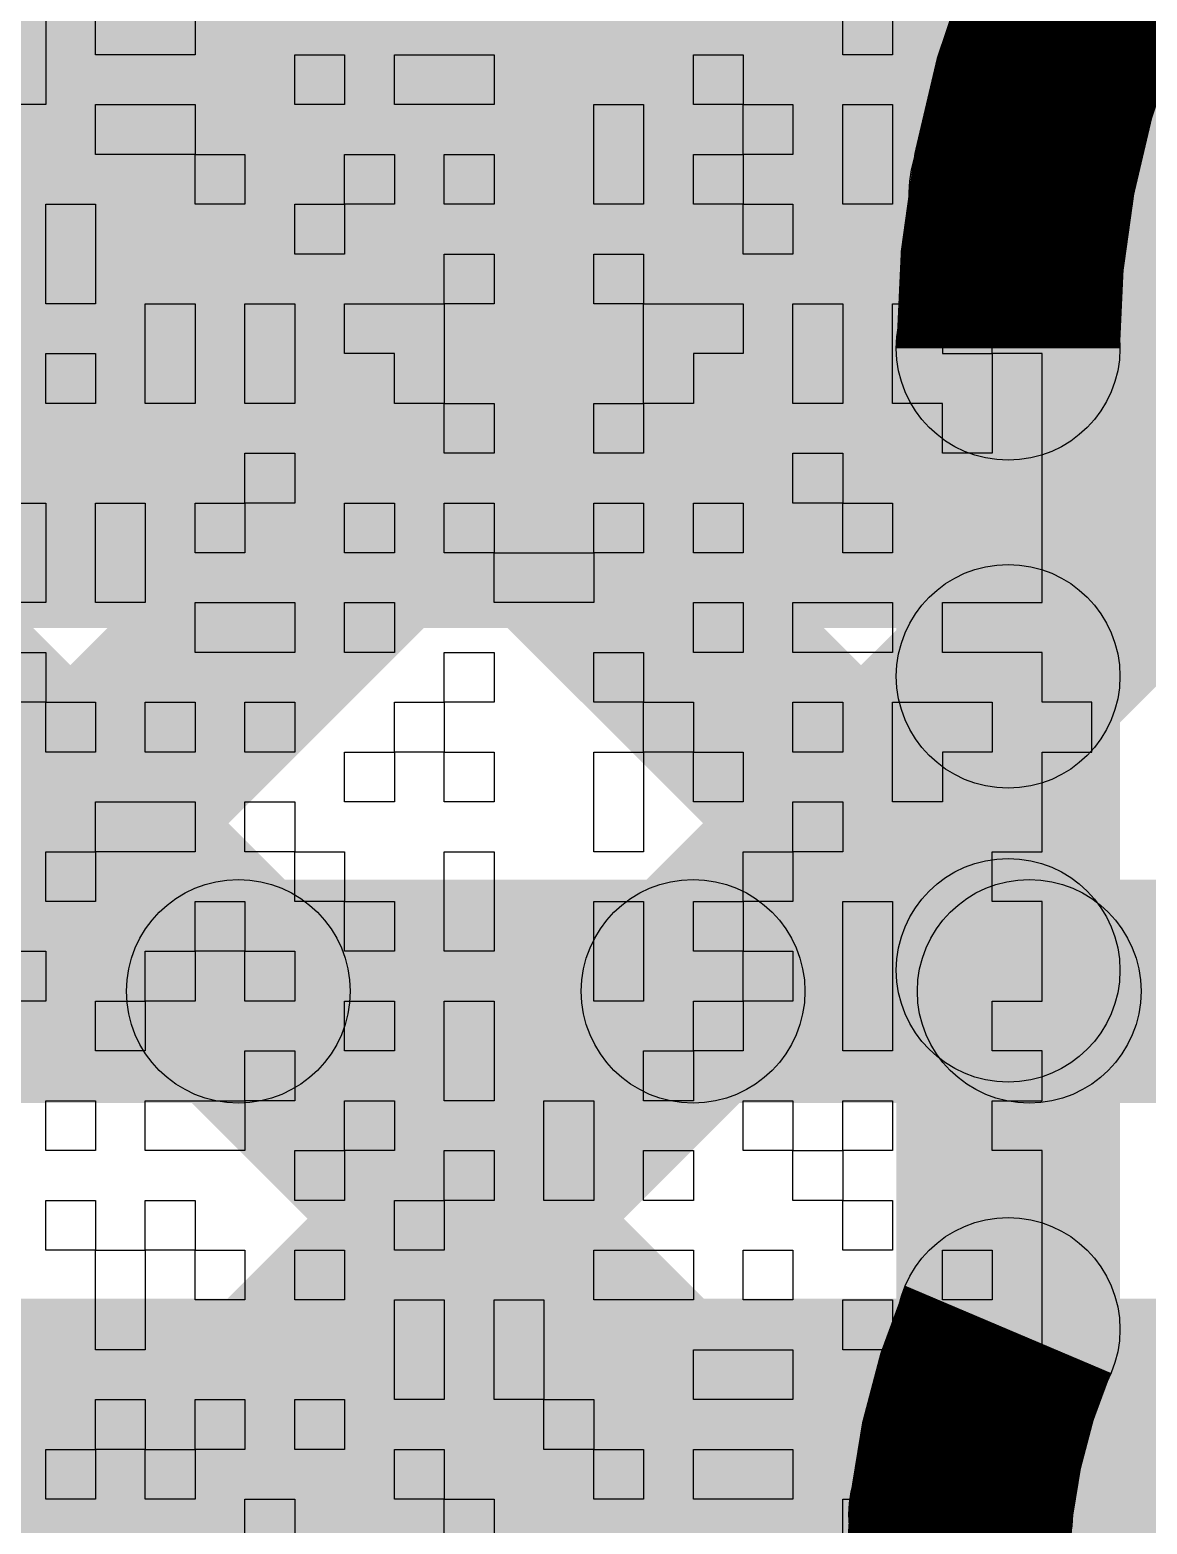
# Model space of a CAD drawing. Header units: millimetres. Extents: x 3.07 to 5.81, y 1.29 to 3.84.
# Drawn here: x 5.019 to 5.059, y 2.5629 to 2.6164 of the extents above; entities that cross this region are included whole.
import ezdxf

# ---------------------------------------------------------------- set-up
doc = ezdxf.new("R2010")
doc.units = ezdxf.units.MM
doc.header["$MEASUREMENT"] = 0
for name, color, linetype in [('BottomLayer', 5, 'Continuous'), ('BottomOverlay', 54, 'Continuous'), ('TopLayer', 1, 'Continuous')]:
    doc.layers.add(name, color=color, linetype=linetype)

msp = doc.modelspace()

# ---------------------------------------------------------------- hatches: boundary and pattern name
at = {"layer": 'BottomLayer'}
for points in [[(4.727172, 2.93221), (4.732828, 2.937866), (5.057289, 2.613406), (5.051632, 2.607749)], [(4.727172, 2.903925), (4.732828, 2.909582), (5.056828, 2.585582), (5.051172, 2.579925)], [(4.727172, 2.875641), (4.732828, 2.881298), (5.055656, 2.558471), (5.049999, 2.552814)], [(4.732828, 2.323008), (4.727172, 2.328665), (5.263335, 2.864828), (5.268992, 2.859172)], [(4.732828, 2.294724), (4.727172, 2.30038), (5.29162, 2.864828), (5.297276, 2.859172)], [(4.727172, 2.847357), (4.732828, 2.853014), (5.602074, 1.983768), (5.596417, 1.978111)], [(5.058, 2.569907), (5.05, 2.569907), (5.05, 2.605), (5.058, 2.605)], [(4.732828, 2.266439), (4.727172, 2.272096), (5.051172, 2.596096), (5.056828, 2.590439)], [(4.732828, 2.238155), (4.727172, 2.243812), (5.049476, 2.566116), (5.055132, 2.560459)]]:
    msp.add_hatch(color=5, dxfattribs=at).paths.add_polyline_path(points)
h = msp.add_hatch(color=5, dxfattribs=at)
edge = h.paths.add_edge_path()
edge.add_arc((5.054461, 2.610577), 0.004, 0, 360)
h = msp.add_hatch(color=5, dxfattribs=at)
edge = h.paths.add_edge_path()
edge.add_arc((5.054, 2.605), 0.004, 0, 360)
h = msp.add_hatch(color=5, dxfattribs=at)
edge = h.paths.add_edge_path()
edge.add_arc((5.054, 2.605), 0.004, 0, 360)
h = msp.add_hatch(color=5, dxfattribs=at)
edge = h.paths.add_edge_path()
edge.add_arc((5.054, 2.593268), 0.004, 0, 360)
h = msp.add_hatch(color=5, dxfattribs=at)
edge = h.paths.add_edge_path()
edge.add_arc((5.054, 2.582754), 0.004, 0, 360)
h = msp.add_hatch(color=5, dxfattribs=at)
edge = h.paths.add_edge_path()
edge.add_arc((5.054, 2.569907), 0.004, 0, 360)
h = msp.add_hatch(color=5, dxfattribs=at)
edge = h.paths.add_edge_path()
edge.add_arc((5.054, 2.569907), 0.004, 0, 360)
h = msp.add_hatch(color=5, dxfattribs=at)
edge = h.paths.add_edge_path()
edge.add_arc((5.052304, 2.563287), 0.004, 0, 360)
at = {"layer": 'TopLayer'}
for points in [[(4.830926, 2.828455), (4.836583, 2.834112), (5.085321, 2.585374), (5.079664, 2.579717)], [(4.819172, 2.811925), (4.824828, 2.817582), (5.057582, 2.584828), (5.051925, 2.579172)], [(4.819172, 2.783641), (4.824828, 2.789298), (5.029298, 2.584828), (5.023641, 2.579172)], [(4.988992, 2.579172), (4.983335, 2.584828), (5.171595, 2.773088), (5.177252, 2.767431)], [(5.017276, 2.579172), (5.01162, 2.584828), (5.199879, 2.773088), (5.205536, 2.767431)], [(5.045561, 2.579172), (5.039904, 2.584828), (5.124802, 2.669726), (5.130458, 2.664069)], [(4.973, 2.595), (5.195, 2.595), (5.195, 2.634), (4.973, 2.634)], [(4.627286, 2.578), (4.627286, 2.586), (5.066093, 2.586), (5.066093, 2.578)], [(4.627286, 2.551), (4.627286, 2.571), (5.075, 2.571), (5.075, 2.551)]]:
    msp.add_hatch(color=1, dxfattribs=at).paths.add_polyline_path(points)
h = msp.add_hatch(color=1, dxfattribs=at)
edge = h.paths.add_edge_path()
edge.add_arc((5.026469, 2.582), 0.004, 0, 360)
h = msp.add_hatch(color=1, dxfattribs=at)
edge = h.paths.add_edge_path()
edge.add_arc((5.042732, 2.582), 0.004, 0, 360)
h = msp.add_hatch(color=1, dxfattribs=at)
edge = h.paths.add_edge_path()
edge.add_arc((5.054754, 2.582), 0.004, 0, 360)

# ---------------------------------------------------------------- linework, layer by layer
at = {"layer": 'BottomLayer', "const_width": 0.008}
for points in [[(5.054, 2.605, -0.414214), (5.088, 2.639)], [(5.097811, 2.561, -1.223773), (5.054, 2.569907)]]:
    msp.add_lwpolyline(points, format="xyb", dxfattribs=at)
at = {"layer": 'BottomLayer'}
for centre in [(5.054461, 2.610577), (5.054, 2.605), (5.054, 2.605), (5.054, 2.593268), (5.054, 2.582754), (5.054, 2.569907), (5.054, 2.569907), (5.052304, 2.563287)]:
    msp.add_circle(centre, 0.004, dxfattribs=at)
at = {"layer": 'BottomOverlay'}
for p, q in [((5.019579, 2.617284), (5.019579, 2.615502)), ((5.021361, 2.615502), (5.021361, 2.617284)), ((5.024924, 2.617284), (5.024924, 2.615502)), ((5.048087, 2.615502), (5.048087, 2.617284)), ((5.049868, 2.617284), (5.049868, 2.615502)), ((5.055213, 2.615502), (5.055213, 2.617284)), ((5.019579, 2.615502), (5.019579, 2.61372)), ((5.024924, 2.615502), (5.021361, 2.615502)), ((5.028487, 2.61372), (5.028487, 2.615502)), ((5.028487, 2.615502), (5.030269, 2.615502)), ((5.030269, 2.615502), (5.030269, 2.61372)), ((5.032051, 2.61372), (5.032051, 2.615502)), ((5.032051, 2.615502), (5.035614, 2.615502)), ((5.035614, 2.615502), (5.035614, 2.61372)), ((5.042741, 2.61372), (5.042741, 2.615502)), ((5.042741, 2.615502), (5.044523, 2.615502)), ((5.044523, 2.615502), (5.044523, 2.61372)), ((5.049868, 2.615502), (5.048087, 2.615502)), ((5.05165, 2.61372), (5.05165, 2.615502)), ((5.05165, 2.615502), (5.053432, 2.615502)), ((5.053432, 2.615502), (5.053432, 2.61372)), ((5.055213, 2.61372), (5.055213, 2.615502)), ((5.019579, 2.61372), (5.017797, 2.61372)), ((5.021361, 2.611938), (5.021361, 2.61372)), ((5.021361, 2.61372), (5.024924, 2.61372)), ((5.024924, 2.61372), (5.024924, 2.611938)), ((5.030269, 2.61372), (5.028487, 2.61372)), ((5.035614, 2.61372), (5.032051, 2.61372)), ((5.039178, 2.611938), (5.039178, 2.61372)), ((5.039178, 2.61372), (5.04096, 2.61372)), ((5.04096, 2.61372), (5.04096, 2.611938)), ((5.044523, 2.61372), (5.042741, 2.61372)), ((5.044523, 2.611938), (5.044523, 2.61372)), ((5.044523, 2.61372), (5.046305, 2.61372)), ((5.046305, 2.61372), (5.046305, 2.611938)), ((5.048087, 2.611938), (5.048087, 2.61372)), ((5.048087, 2.61372), (5.049868, 2.61372)), ((5.049868, 2.61372), (5.049868, 2.611938)), ((5.053432, 2.61372), (5.05165, 2.61372)), ((5.055213, 2.611938), (5.055213, 2.61372)), ((5.024924, 2.611938), (5.021361, 2.611938)), ((5.024924, 2.610157), (5.024924, 2.611938)), ((5.024924, 2.611938), (5.026706, 2.611938)), ((5.026706, 2.611938), (5.026706, 2.610157)), ((5.030269, 2.610157), (5.030269, 2.611938)), ((5.030269, 2.611938), (5.032051, 2.611938)), ((5.032051, 2.611938), (5.032051, 2.610157)), ((5.033833, 2.610157), (5.033833, 2.611938)), ((5.033833, 2.611938), (5.035614, 2.611938)), ((5.035614, 2.611938), (5.035614, 2.610157)), ((5.039178, 2.610157), (5.039178, 2.611938)), ((5.04096, 2.611938), (5.04096, 2.610157)), ((5.042741, 2.610157), (5.042741, 2.611938)), ((5.042741, 2.611938), (5.044523, 2.611938)), ((5.046305, 2.611938), (5.044523, 2.611938)), ((5.044523, 2.611938), (5.044523, 2.610157)), ((5.048087, 2.610157), (5.048087, 2.611938)), ((5.049868, 2.611938), (5.049868, 2.610157)), ((5.055213, 2.610157), (5.055213, 2.611938)), ((5.019579, 2.608375), (5.019579, 2.610157)), ((5.019579, 2.610157), (5.021361, 2.610157)), ((5.021361, 2.610157), (5.021361, 2.608375)), ((5.026706, 2.610157), (5.024924, 2.610157)), ((5.028487, 2.608375), (5.028487, 2.610157)), ((5.028487, 2.610157), (5.030269, 2.610157)), ((5.032051, 2.610157), (5.030269, 2.610157)), ((5.030269, 2.610157), (5.030269, 2.608375)), ((5.035614, 2.610157), (5.033833, 2.610157)), ((5.04096, 2.610157), (5.039178, 2.610157)), ((5.044523, 2.610157), (5.042741, 2.610157)), ((5.044523, 2.608375), (5.044523, 2.610157)), ((5.044523, 2.610157), (5.046305, 2.610157)), ((5.046305, 2.610157), (5.046305, 2.608375)), ((5.049868, 2.610157), (5.048087, 2.610157)), ((5.055213, 2.608375), (5.055213, 2.610157)), ((5.019579, 2.606593), (5.019579, 2.608375)), ((5.021361, 2.608375), (5.021361, 2.606593)), ((5.030269, 2.608375), (5.028487, 2.608375)), ((5.033833, 2.606593), (5.033833, 2.608375)), ((5.033833, 2.608375), (5.035614, 2.608375)), ((5.035614, 2.608375), (5.035614, 2.606593)), ((5.039178, 2.606593), (5.039178, 2.608375)), ((5.039178, 2.608375), (5.04096, 2.608375)), ((5.04096, 2.608375), (5.04096, 2.606593)), ((5.046305, 2.608375), (5.044523, 2.608375)), ((5.055213, 2.606593), (5.055213, 2.608375)), ((5.021361, 2.606593), (5.019579, 2.606593)), ((5.023142, 2.604811), (5.023142, 2.606593)), ((5.023142, 2.606593), (5.024924, 2.606593)), ((5.024924, 2.606593), (5.024924, 2.604811)), ((5.026706, 2.604811), (5.026706, 2.606593)), ((5.026706, 2.606593), (5.028487, 2.606593)), ((5.028487, 2.606593), (5.028487, 2.604811)), ((5.030269, 2.604811), (5.030269, 2.606593)), ((5.030269, 2.606593), (5.033833, 2.606593)), ((5.035614, 2.606593), (5.033833, 2.606593)), ((5.033833, 2.606593), (5.033833, 2.604811)), ((5.04096, 2.606593), (5.039178, 2.606593)), ((5.04096, 2.604811), (5.04096, 2.606593)), ((5.04096, 2.606593), (5.044523, 2.606593)), ((5.044523, 2.606593), (5.044523, 2.604811)), ((5.046305, 2.604811), (5.046305, 2.606593)), ((5.046305, 2.606593), (5.048087, 2.606593)), ((5.048087, 2.606593), (5.048087, 2.604811)), ((5.049868, 2.604811), (5.049868, 2.606593)), ((5.049868, 2.606593), (5.05165, 2.606593)), ((5.05165, 2.606593), (5.05165, 2.604811)), ((5.053432, 2.604811), (5.053432, 2.606593)), ((5.053432, 2.606593), (5.055213, 2.606593)), ((5.019579, 2.60303), (5.019579, 2.604811)), ((5.019579, 2.604811), (5.021361, 2.604811)), ((5.021361, 2.604811), (5.021361, 2.60303)), ((5.023142, 2.60303), (5.023142, 2.604811)), ((5.024924, 2.604811), (5.024924, 2.60303)), ((5.026706, 2.60303), (5.026706, 2.604811)), ((5.028487, 2.604811), (5.028487, 2.60303)), ((5.032051, 2.604811), (5.030269, 2.604811)), ((5.032051, 2.60303), (5.032051, 2.604811)), ((5.033833, 2.604811), (5.033833, 2.60303)), ((5.04096, 2.60303), (5.04096, 2.604811)), ((5.044523, 2.604811), (5.042741, 2.604811)), ((5.042741, 2.604811), (5.042741, 2.60303)), ((5.046305, 2.60303), (5.046305, 2.604811)), ((5.048087, 2.604811), (5.048087, 2.60303)), ((5.049868, 2.60303), (5.049868, 2.604811)), ((5.05165, 2.604811), (5.053432, 2.604811)), ((5.055213, 2.604811), (5.053432, 2.604811)), ((5.053432, 2.604811), (5.053432, 2.60303)), ((5.055213, 2.60303), (5.055213, 2.604811)), ((5.021361, 2.60303), (5.019579, 2.60303)), ((5.024924, 2.60303), (5.023142, 2.60303)), ((5.028487, 2.60303), (5.026706, 2.60303)), ((5.033833, 2.60303), (5.032051, 2.60303)), ((5.033833, 2.601248), (5.033833, 2.60303)), ((5.033833, 2.60303), (5.035614, 2.60303)), ((5.035614, 2.60303), (5.035614, 2.601248)), ((5.039178, 2.601248), (5.039178, 2.60303)), ((5.039178, 2.60303), (5.04096, 2.60303)), ((5.042741, 2.60303), (5.04096, 2.60303)), ((5.04096, 2.60303), (5.04096, 2.601248)), ((5.048087, 2.60303), (5.046305, 2.60303)), ((5.05165, 2.60303), (5.049868, 2.60303)), ((5.05165, 2.601248), (5.05165, 2.60303)), ((5.053432, 2.60303), (5.053432, 2.601248)), ((5.055213, 2.601248), (5.055213, 2.60303)), ((5.026706, 2.599466), (5.026706, 2.601248)), ((5.026706, 2.601248), (5.028487, 2.601248)), ((5.028487, 2.601248), (5.028487, 2.599466)), ((5.035614, 2.601248), (5.033833, 2.601248)), ((5.04096, 2.601248), (5.039178, 2.601248)), ((5.046305, 2.599466), (5.046305, 2.601248)), ((5.046305, 2.601248), (5.048087, 2.601248)), ((5.048087, 2.601248), (5.048087, 2.599466)), ((5.053432, 2.601248), (5.05165, 2.601248)), ((5.055213, 2.599466), (5.055213, 2.601248)), ((5.017797, 2.599466), (5.019579, 2.599466)), ((5.019579, 2.599466), (5.019579, 2.597684)), ((5.021361, 2.597684), (5.021361, 2.599466)), ((5.021361, 2.599466), (5.023142, 2.599466)), ((5.023142, 2.599466), (5.023142, 2.597684)), ((5.024924, 2.597684), (5.024924, 2.599466)), ((5.024924, 2.599466), (5.026706, 2.599466)), ((5.028487, 2.599466), (5.026706, 2.599466)), ((5.026706, 2.599466), (5.026706, 2.597684)), ((5.030269, 2.597684), (5.030269, 2.599466)), ((5.030269, 2.599466), (5.032051, 2.599466)), ((5.032051, 2.599466), (5.032051, 2.597684)), ((5.033833, 2.597684), (5.033833, 2.599466)), ((5.033833, 2.599466), (5.035614, 2.599466)), ((5.035614, 2.599466), (5.035614, 2.597684)), ((5.039178, 2.597684), (5.039178, 2.599466)), ((5.039178, 2.599466), (5.04096, 2.599466)), ((5.04096, 2.599466), (5.04096, 2.597684)), ((5.042741, 2.597684), (5.042741, 2.599466)), ((5.042741, 2.599466), (5.044523, 2.599466)), ((5.044523, 2.599466), (5.044523, 2.597684)), ((5.048087, 2.599466), (5.046305, 2.599466)), ((5.048087, 2.597684), (5.048087, 2.599466)), ((5.048087, 2.599466), (5.049868, 2.599466)), ((5.049868, 2.599466), (5.049868, 2.597684)), ((5.055213, 2.597684), (5.055213, 2.599466)), ((5.019579, 2.597684), (5.019579, 2.595903)), ((5.021361, 2.595903), (5.021361, 2.597684)), ((5.023142, 2.597684), (5.023142, 2.595903)), ((5.026706, 2.597684), (5.024924, 2.597684)), ((5.032051, 2.597684), (5.030269, 2.597684)), ((5.035614, 2.597684), (5.033833, 2.597684)), ((5.035614, 2.595903), (5.035614, 2.597684)), ((5.035614, 2.597684), (5.039178, 2.597684)), ((5.04096, 2.597684), (5.039178, 2.597684)), ((5.039178, 2.597684), (5.039178, 2.595903)), ((5.044523, 2.597684), (5.042741, 2.597684)), ((5.049868, 2.597684), (5.048087, 2.597684)), ((5.055213, 2.595903), (5.055213, 2.597684)), ((5.019579, 2.595903), (5.017797, 2.595903)), ((5.023142, 2.595903), (5.021361, 2.595903)), ((5.024924, 2.594121), (5.024924, 2.595903)), ((5.024924, 2.595903), (5.028487, 2.595903)), ((5.028487, 2.595903), (5.028487, 2.594121)), ((5.030269, 2.594121), (5.030269, 2.595903)), ((5.030269, 2.595903), (5.032051, 2.595903)), ((5.032051, 2.595903), (5.032051, 2.594121)), ((5.039178, 2.595903), (5.035614, 2.595903)), ((5.042741, 2.594121), (5.042741, 2.595903)), ((5.042741, 2.595903), (5.044523, 2.595903)), ((5.044523, 2.595903), (5.044523, 2.594121)), ((5.046305, 2.594121), (5.046305, 2.595903)), ((5.046305, 2.595903), (5.049868, 2.595903)), ((5.049868, 2.595903), (5.049868, 2.594121)), ((5.05165, 2.594121), (5.05165, 2.595903)), ((5.05165, 2.595903), (5.055213, 2.595903)), ((5.017797, 2.594121), (5.019579, 2.594121)), ((5.019579, 2.594121), (5.019579, 2.592339)), ((5.028487, 2.594121), (5.024924, 2.594121)), ((5.032051, 2.594121), (5.030269, 2.594121)), ((5.033833, 2.592339), (5.033833, 2.594121)), ((5.033833, 2.594121), (5.035614, 2.594121)), ((5.035614, 2.594121), (5.035614, 2.592339)), ((5.039178, 2.592339), (5.039178, 2.594121)), ((5.039178, 2.594121), (5.04096, 2.594121)), ((5.04096, 2.594121), (5.04096, 2.592339)), ((5.044523, 2.594121), (5.042741, 2.594121)), ((5.049868, 2.594121), (5.046305, 2.594121)), ((5.055213, 2.594121), (5.05165, 2.594121)), ((5.055213, 2.592339), (5.055213, 2.594121)), ((5.019579, 2.592339), (5.017797, 2.592339)), ((5.019579, 2.590558), (5.019579, 2.592339)), ((5.019579, 2.592339), (5.021361, 2.592339)), ((5.021361, 2.592339), (5.021361, 2.590558)), ((5.023142, 2.590558), (5.023142, 2.592339)), ((5.023142, 2.592339), (5.024924, 2.592339)), ((5.024924, 2.592339), (5.024924, 2.590558)), ((5.026706, 2.590558), (5.026706, 2.592339)), ((5.026706, 2.592339), (5.028487, 2.592339)), ((5.028487, 2.592339), (5.028487, 2.590558)), ((5.032051, 2.590558), (5.032051, 2.592339)), ((5.032051, 2.592339), (5.033833, 2.592339)), ((5.035614, 2.592339), (5.033833, 2.592339)), ((5.033833, 2.592339), (5.033833, 2.590558)), ((5.04096, 2.592339), (5.039178, 2.592339)), ((5.04096, 2.590558), (5.04096, 2.592339)), ((5.04096, 2.592339), (5.042741, 2.592339)), ((5.042741, 2.592339), (5.042741, 2.590558)), ((5.046305, 2.590558), (5.046305, 2.592339)), ((5.046305, 2.592339), (5.048087, 2.592339)), ((5.048087, 2.592339), (5.048087, 2.590558)), ((5.049868, 2.590558), (5.049868, 2.592339)), ((5.049868, 2.592339), (5.053432, 2.592339)), ((5.053432, 2.592339), (5.053432, 2.590558)), ((5.056995, 2.592339), (5.055213, 2.592339)), ((5.056995, 2.590558), (5.056995, 2.592339)), ((5.021361, 2.590558), (5.019579, 2.590558)), ((5.024924, 2.590558), (5.023142, 2.590558)), ((5.028487, 2.590558), (5.026706, 2.590558)), ((5.030269, 2.588776), (5.030269, 2.590558)), ((5.030269, 2.590558), (5.032051, 2.590558)), ((5.033833, 2.590558), (5.032051, 2.590558)), ((5.032051, 2.590558), (5.032051, 2.588776)), ((5.033833, 2.588776), (5.033833, 2.590558)), ((5.033833, 2.590558), (5.035614, 2.590558)), ((5.035614, 2.590558), (5.035614, 2.588776)), ((5.039178, 2.588776), (5.039178, 2.590558)), ((5.039178, 2.590558), (5.04096, 2.590558)), ((5.042741, 2.590558), (5.04096, 2.590558)), ((5.04096, 2.590558), (5.04096, 2.588776)), ((5.042741, 2.588776), (5.042741, 2.590558)), ((5.042741, 2.590558), (5.044523, 2.590558)), ((5.044523, 2.590558), (5.044523, 2.588776)), ((5.048087, 2.590558), (5.046305, 2.590558)), ((5.049868, 2.588776), (5.049868, 2.590558)), ((5.053432, 2.590558), (5.05165, 2.590558)), ((5.05165, 2.590558), (5.05165, 2.588776)), ((5.055213, 2.588776), (5.055213, 2.590558)), ((5.055213, 2.590558), (5.056995, 2.590558)), ((5.021361, 2.586994), (5.021361, 2.588776)), ((5.021361, 2.588776), (5.024924, 2.588776)), ((5.024924, 2.588776), (5.024924, 2.586994)), ((5.026706, 2.586994), (5.026706, 2.588776)), ((5.026706, 2.588776), (5.028487, 2.588776)), ((5.028487, 2.588776), (5.028487, 2.586994)), ((5.032051, 2.588776), (5.030269, 2.588776)), ((5.035614, 2.588776), (5.033833, 2.588776)), ((5.039178, 2.586994), (5.039178, 2.588776)), ((5.04096, 2.588776), (5.04096, 2.586994)), ((5.044523, 2.588776), (5.042741, 2.588776)), ((5.046305, 2.586994), (5.046305, 2.588776)), ((5.046305, 2.588776), (5.048087, 2.588776)), ((5.048087, 2.588776), (5.048087, 2.586994)), ((5.05165, 2.588776), (5.049868, 2.588776)), ((5.055213, 2.586994), (5.055213, 2.588776)), ((5.019579, 2.585212), (5.019579, 2.586994)), ((5.019579, 2.586994), (5.021361, 2.586994)), ((5.024924, 2.586994), (5.021361, 2.586994)), ((5.021361, 2.586994), (5.021361, 2.585212)), ((5.028487, 2.586994), (5.026706, 2.586994)), ((5.028487, 2.585212), (5.028487, 2.586994)), ((5.028487, 2.586994), (5.030269, 2.586994)), ((5.030269, 2.586994), (5.030269, 2.585212)), ((5.033833, 2.585212), (5.033833, 2.586994)), ((5.033833, 2.586994), (5.035614, 2.586994)), ((5.035614, 2.586994), (5.035614, 2.585212)), ((5.04096, 2.586994), (5.039178, 2.586994)), ((5.044523, 2.585212), (5.044523, 2.586994)), ((5.044523, 2.586994), (5.046305, 2.586994)), ((5.048087, 2.586994), (5.046305, 2.586994)), ((5.046305, 2.586994), (5.046305, 2.585212)), ((5.053432, 2.585212), (5.053432, 2.586994)), ((5.053432, 2.586994), (5.055213, 2.586994)), ((5.021361, 2.585212), (5.019579, 2.585212)), ((5.024924, 2.583431), (5.024924, 2.585212)), ((5.024924, 2.585212), (5.026706, 2.585212)), ((5.026706, 2.585212), (5.026706, 2.583431)), ((5.030269, 2.585212), (5.028487, 2.585212)), ((5.030269, 2.583431), (5.030269, 2.585212)), ((5.030269, 2.585212), (5.032051, 2.585212)), ((5.032051, 2.585212), (5.032051, 2.583431)), ((5.033833, 2.583431), (5.033833, 2.585212)), ((5.035614, 2.585212), (5.035614, 2.583431)), ((5.039178, 2.583431), (5.039178, 2.585212)), ((5.039178, 2.585212), (5.04096, 2.585212)), ((5.04096, 2.585212), (5.04096, 2.583431)), ((5.042741, 2.583431), (5.042741, 2.585212)), ((5.042741, 2.585212), (5.044523, 2.585212)), ((5.046305, 2.585212), (5.044523, 2.585212)), ((5.044523, 2.585212), (5.044523, 2.583431)), ((5.048087, 2.583431), (5.048087, 2.585212)), ((5.048087, 2.585212), (5.049868, 2.585212)), ((5.049868, 2.585212), (5.049868, 2.583431)), ((5.055213, 2.585212), (5.053432, 2.585212)), ((5.055213, 2.583431), (5.055213, 2.585212)), ((5.017797, 2.583431), (5.019579, 2.583431)), ((5.019579, 2.583431), (5.019579, 2.581649)), ((5.023142, 2.581649), (5.023142, 2.583431)), ((5.023142, 2.583431), (5.024924, 2.583431)), ((5.026706, 2.583431), (5.024924, 2.583431)), ((5.024924, 2.583431), (5.024924, 2.581649)), ((5.026706, 2.581649), (5.026706, 2.583431)), ((5.026706, 2.583431), (5.028487, 2.583431)), ((5.028487, 2.583431), (5.028487, 2.581649)), ((5.032051, 2.583431), (5.030269, 2.583431)), ((5.035614, 2.583431), (5.033833, 2.583431)), ((5.039178, 2.581649), (5.039178, 2.583431)), ((5.04096, 2.583431), (5.04096, 2.581649)), ((5.044523, 2.583431), (5.042741, 2.583431)), ((5.044523, 2.581649), (5.044523, 2.583431)), ((5.044523, 2.583431), (5.046305, 2.583431)), ((5.046305, 2.583431), (5.046305, 2.581649)), ((5.048087, 2.581649), (5.048087, 2.583431)), ((5.049868, 2.583431), (5.049868, 2.581649)), ((5.055213, 2.581649), (5.055213, 2.583431)), ((5.019579, 2.581649), (5.017797, 2.581649)), ((5.021361, 2.579867), (5.021361, 2.581649)), ((5.021361, 2.581649), (5.023142, 2.581649)), ((5.024924, 2.581649), (5.023142, 2.581649)), ((5.023142, 2.581649), (5.023142, 2.579867)), ((5.028487, 2.581649), (5.026706, 2.581649)), ((5.030269, 2.579867), (5.030269, 2.581649)), ((5.030269, 2.581649), (5.032051, 2.581649)), ((5.032051, 2.581649), (5.032051, 2.579867)), ((5.033833, 2.579867), (5.033833, 2.581649)), ((5.033833, 2.581649), (5.035614, 2.581649)), ((5.035614, 2.581649), (5.035614, 2.579867)), ((5.04096, 2.581649), (5.039178, 2.581649)), ((5.042741, 2.579867), (5.042741, 2.581649)), ((5.042741, 2.581649), (5.044523, 2.581649)), ((5.046305, 2.581649), (5.044523, 2.581649)), ((5.044523, 2.581649), (5.044523, 2.579867)), ((5.048087, 2.579867), (5.048087, 2.581649)), ((5.049868, 2.581649), (5.049868, 2.579867)), ((5.053432, 2.579867), (5.053432, 2.581649)), ((5.053432, 2.581649), (5.055213, 2.581649)), ((5.023142, 2.579867), (5.021361, 2.579867)), ((5.026706, 2.578085), (5.026706, 2.579867)), ((5.026706, 2.579867), (5.028487, 2.579867)), ((5.028487, 2.579867), (5.028487, 2.578085)), ((5.032051, 2.579867), (5.030269, 2.579867)), ((5.033833, 2.578085), (5.033833, 2.579867)), ((5.035614, 2.579867), (5.035614, 2.578085)), ((5.04096, 2.578085), (5.04096, 2.579867)), ((5.04096, 2.579867), (5.042741, 2.579867)), ((5.044523, 2.579867), (5.042741, 2.579867)), ((5.042741, 2.579867), (5.042741, 2.578085)), ((5.049868, 2.579867), (5.048087, 2.579867)), ((5.055213, 2.579867), (5.053432, 2.579867)), ((5.055213, 2.578085), (5.055213, 2.579867)), ((5.019579, 2.576304), (5.019579, 2.578085)), ((5.019579, 2.578085), (5.021361, 2.578085)), ((5.021361, 2.578085), (5.021361, 2.576304)), ((5.023142, 2.576304), (5.023142, 2.578085)), ((5.023142, 2.578085), (5.026706, 2.578085)), ((5.028487, 2.578085), (5.026706, 2.578085)), ((5.026706, 2.578085), (5.026706, 2.576304)), ((5.030269, 2.576304), (5.030269, 2.578085)), ((5.030269, 2.578085), (5.032051, 2.578085)), ((5.032051, 2.578085), (5.032051, 2.576304)), ((5.035614, 2.578085), (5.033833, 2.578085)), ((5.037396, 2.576304), (5.037396, 2.578085)), ((5.037396, 2.578085), (5.039178, 2.578085)), ((5.039178, 2.578085), (5.039178, 2.576304)), ((5.042741, 2.578085), (5.04096, 2.578085)), ((5.044523, 2.576304), (5.044523, 2.578085)), ((5.044523, 2.578085), (5.046305, 2.578085)), ((5.046305, 2.578085), (5.046305, 2.576304)), ((5.048087, 2.576304), (5.048087, 2.578085)), ((5.048087, 2.578085), (5.049868, 2.578085)), ((5.049868, 2.578085), (5.049868, 2.576304)), ((5.053432, 2.576304), (5.053432, 2.578085)), ((5.053432, 2.578085), (5.055213, 2.578085)), ((5.021361, 2.576304), (5.019579, 2.576304)), ((5.026706, 2.576304), (5.023142, 2.576304)), ((5.028487, 2.574522), (5.028487, 2.576304)), ((5.028487, 2.576304), (5.030269, 2.576304)), ((5.032051, 2.576304), (5.030269, 2.576304)), ((5.030269, 2.576304), (5.030269, 2.574522)), ((5.033833, 2.574522), (5.033833, 2.576304)), ((5.033833, 2.576304), (5.035614, 2.576304)), ((5.035614, 2.576304), (5.035614, 2.574522)), ((5.037396, 2.574522), (5.037396, 2.576304)), ((5.039178, 2.576304), (5.039178, 2.574522)), ((5.04096, 2.574522), (5.04096, 2.576304)), ((5.04096, 2.576304), (5.042741, 2.576304)), ((5.042741, 2.576304), (5.042741, 2.574522)), ((5.046305, 2.576304), (5.044523, 2.576304)), ((5.046305, 2.574522), (5.046305, 2.576304)), ((5.046305, 2.576304), (5.048087, 2.576304)), ((5.049868, 2.576304), (5.048087, 2.576304)), ((5.048087, 2.576304), (5.048087, 2.574522)), ((5.055213, 2.576304), (5.053432, 2.576304)), ((5.055213, 2.574522), (5.055213, 2.576304)), ((5.019579, 2.57274), (5.019579, 2.574522)), ((5.019579, 2.574522), (5.021361, 2.574522)), ((5.021361, 2.574522), (5.021361, 2.57274)), ((5.023142, 2.57274), (5.023142, 2.574522)), ((5.023142, 2.574522), (5.024924, 2.574522)), ((5.024924, 2.574522), (5.024924, 2.57274)), ((5.030269, 2.574522), (5.028487, 2.574522)), ((5.032051, 2.57274), (5.032051, 2.574522)), ((5.032051, 2.574522), (5.033833, 2.574522)), ((5.035614, 2.574522), (5.033833, 2.574522)), ((5.033833, 2.574522), (5.033833, 2.57274)), ((5.039178, 2.574522), (5.037396, 2.574522)), ((5.042741, 2.574522), (5.04096, 2.574522)), ((5.048087, 2.574522), (5.046305, 2.574522)), ((5.048087, 2.57274), (5.048087, 2.574522)), ((5.048087, 2.574522), (5.049868, 2.574522)), ((5.049868, 2.574522), (5.049868, 2.57274)), ((5.055213, 2.57274), (5.055213, 2.574522)), ((5.021361, 2.57274), (5.019579, 2.57274)), ((5.021361, 2.570959), (5.021361, 2.57274)), ((5.021361, 2.57274), (5.023142, 2.57274)), ((5.024924, 2.57274), (5.023142, 2.57274)), ((5.023142, 2.57274), (5.023142, 2.570959)), ((5.024924, 2.570959), (5.024924, 2.57274)), ((5.024924, 2.57274), (5.026706, 2.57274)), ((5.026706, 2.57274), (5.026706, 2.570959)), ((5.028487, 2.570959), (5.028487, 2.57274)), ((5.028487, 2.57274), (5.030269, 2.57274)), ((5.030269, 2.57274), (5.030269, 2.570959)), ((5.033833, 2.57274), (5.032051, 2.57274)), ((5.039178, 2.570959), (5.039178, 2.57274)), ((5.039178, 2.57274), (5.042741, 2.57274)), ((5.042741, 2.57274), (5.042741, 2.570959)), ((5.044523, 2.570959), (5.044523, 2.57274)), ((5.044523, 2.57274), (5.046305, 2.57274)), ((5.046305, 2.57274), (5.046305, 2.570959)), ((5.049868, 2.57274), (5.048087, 2.57274)), ((5.05165, 2.570959), (5.05165, 2.57274)), ((5.05165, 2.57274), (5.053432, 2.57274)), ((5.053432, 2.57274), (5.053432, 2.570959)), ((5.055213, 2.570959), (5.055213, 2.57274)), ((5.021361, 2.569177), (5.021361, 2.570959)), ((5.023142, 2.570959), (5.023142, 2.569177)), ((5.026706, 2.570959), (5.024924, 2.570959)), ((5.030269, 2.570959), (5.028487, 2.570959)), ((5.032051, 2.569177), (5.032051, 2.570959)), ((5.032051, 2.570959), (5.033833, 2.570959)), ((5.033833, 2.570959), (5.033833, 2.569177)), ((5.035614, 2.569177), (5.035614, 2.570959)), ((5.035614, 2.570959), (5.037396, 2.570959)), ((5.037396, 2.570959), (5.037396, 2.569177)), ((5.042741, 2.570959), (5.039178, 2.570959)), ((5.046305, 2.570959), (5.044523, 2.570959)), ((5.048087, 2.569177), (5.048087, 2.570959)), ((5.048087, 2.570959), (5.049868, 2.570959)), ((5.049868, 2.570959), (5.049868, 2.569177)), ((5.053432, 2.570959), (5.05165, 2.570959)), ((5.055213, 2.569177), (5.055213, 2.570959)), ((5.023142, 2.569177), (5.021361, 2.569177)), ((5.032051, 2.567395), (5.032051, 2.569177)), ((5.033833, 2.569177), (5.033833, 2.567395)), ((5.035614, 2.567395), (5.035614, 2.569177)), ((5.037396, 2.569177), (5.037396, 2.567395)), ((5.042741, 2.567395), (5.042741, 2.569177)), ((5.042741, 2.569177), (5.046305, 2.569177)), ((5.046305, 2.569177), (5.046305, 2.567395)), ((5.049868, 2.569177), (5.048087, 2.569177)), ((5.055213, 2.567395), (5.055213, 2.569177)), ((5.021361, 2.565613), (5.021361, 2.567395)), ((5.021361, 2.567395), (5.023142, 2.567395)), ((5.023142, 2.567395), (5.023142, 2.565613)), ((5.024924, 2.565613), (5.024924, 2.567395)), ((5.024924, 2.567395), (5.026706, 2.567395)), ((5.026706, 2.567395), (5.026706, 2.565613)), ((5.028487, 2.565613), (5.028487, 2.567395)), ((5.028487, 2.567395), (5.030269, 2.567395)), ((5.030269, 2.567395), (5.030269, 2.565613)), ((5.033833, 2.567395), (5.032051, 2.567395)), ((5.037396, 2.567395), (5.035614, 2.567395)), ((5.037396, 2.565613), (5.037396, 2.567395)), ((5.037396, 2.567395), (5.039178, 2.567395)), ((5.039178, 2.567395), (5.039178, 2.565613)), ((5.046305, 2.567395), (5.042741, 2.567395)), ((5.049868, 2.565613), (5.049868, 2.567395)), ((5.049868, 2.567395), (5.05165, 2.567395)), ((5.05165, 2.567395), (5.05165, 2.565613)), ((5.055213, 2.565613), (5.055213, 2.567395)), ((5.019579, 2.563832), (5.019579, 2.565613)), ((5.019579, 2.565613), (5.021361, 2.565613)), ((5.023142, 2.565613), (5.021361, 2.565613)), ((5.021361, 2.565613), (5.021361, 2.563832)), ((5.023142, 2.563832), (5.023142, 2.565613)), ((5.023142, 2.565613), (5.024924, 2.565613)), ((5.026706, 2.565613), (5.024924, 2.565613)), ((5.024924, 2.565613), (5.024924, 2.563832)), ((5.030269, 2.565613), (5.028487, 2.565613)), ((5.032051, 2.563832), (5.032051, 2.565613)), ((5.032051, 2.565613), (5.033833, 2.565613)), ((5.033833, 2.565613), (5.033833, 2.563832)), ((5.039178, 2.565613), (5.037396, 2.565613)), ((5.039178, 2.563832), (5.039178, 2.565613)), ((5.039178, 2.565613), (5.04096, 2.565613)), ((5.04096, 2.565613), (5.04096, 2.563832)), ((5.042741, 2.563832), (5.042741, 2.565613)), ((5.042741, 2.565613), (5.046305, 2.565613)), ((5.046305, 2.565613), (5.046305, 2.563832)), ((5.05165, 2.565613), (5.049868, 2.565613)), ((5.055213, 2.563832), (5.055213, 2.565613)), ((5.021361, 2.563832), (5.019579, 2.563832)), ((5.024924, 2.563832), (5.023142, 2.563832)), ((5.026706, 2.56205), (5.026706, 2.563832)), ((5.026706, 2.563832), (5.028487, 2.563832)), ((5.028487, 2.563832), (5.028487, 2.56205)), ((5.033833, 2.563832), (5.032051, 2.563832)), ((5.033833, 2.56205), (5.033833, 2.563832)), ((5.033833, 2.563832), (5.035614, 2.563832)), ((5.035614, 2.563832), (5.035614, 2.56205)), ((5.04096, 2.563832), (5.039178, 2.563832)), ((5.046305, 2.563832), (5.042741, 2.563832)), ((5.048087, 2.56205), (5.048087, 2.563832)), ((5.048087, 2.563832), (5.049868, 2.563832)), ((5.049868, 2.563832), (5.049868, 2.56205)), ((5.053432, 2.56205), (5.053432, 2.563832)), ((5.053432, 2.563832), (5.055213, 2.563832))]:
    msp.add_line(p, q, dxfattribs=at)
at = {"layer": 'TopLayer'}
for centre in [(5.026469, 2.582), (5.042732, 2.582), (5.054754, 2.582)]:
    msp.add_circle(centre, 0.004, dxfattribs=at)

doc.saveas('drawing.dxf')
